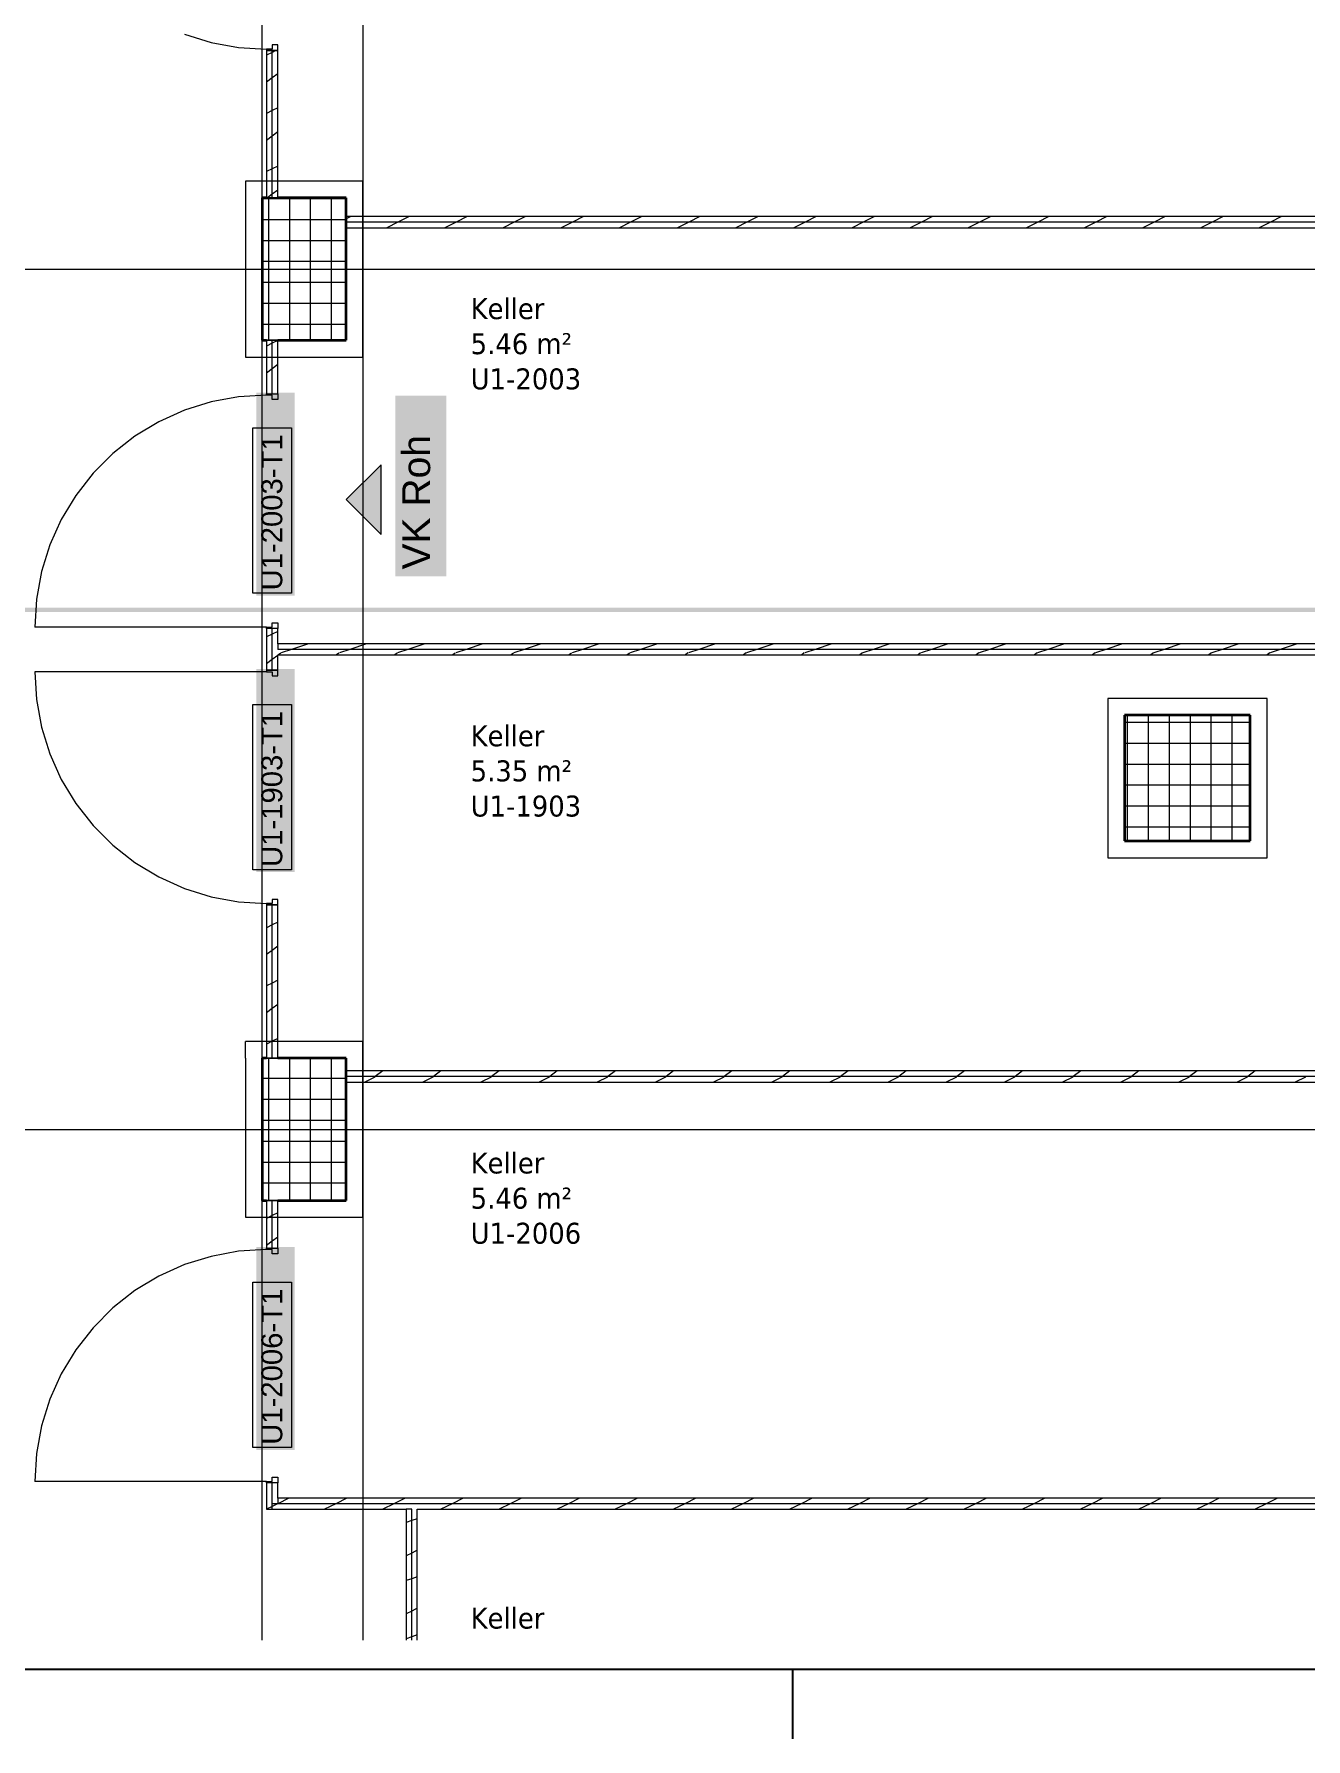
# Model space of a CAD drawing. Extents: x -1067 to 23308, y -6822 to 57810.
# Drawn here: x -71.7 to 19.3, y -179.5 to -57.4 of the extents above; entities that cross this region are included whole.
import ezdxf
from ezdxf.lldxf.tags import DXFTag

# ---------------------------------------------------------------- set-up
doc = ezdxf.new("R2010")
doc.units = 0
doc.layers.get('0').update_dxf_attribs({"lineweight": 13})
for name, color, linetype, lineweight in [('A-____-NOTE-TEXT', 7, 'Continuous', 9), ('A-AREA-____-IDEN', 7, 'Continuous', 5), ('A-DOOR-____-IDEN', 7, 'Continuous', 5), ('A-DOOR-FRAM-MCUT', 7, 'Continuous', 9), ('A-DOOR-OPNG-OTLN', 7, 'Continuous', 9), ('A-FLOR-____-OVHD', 7, 'Strichpunkt - Fein', 9), ('A-WALL-____-MCUT', 7, 'Continuous', 35), ('A-WALL-____-PATT', 7, 'Continuous', 35), ('A-WALL-FNSH-MCUT', 7, 'Continuous', 35), ('S-COLS-____-MCUT', 7, 'Continuous', 35), ('S-COLS-____-OTLN', 7, 'Continuous', 9), ('S-GRID-____-OTLN', 7, 'Continuous', 5)]:
    doc.layers.add(name, color=color, linetype=linetype, lineweight=lineweight)
doc.layers.add('A-DETL-____-OTLN', color=5, linetype='Continuous', lineweight=9, true_color=0x0000ff)
doc.layers.add('EL01_WAN_Leitung_Potentialausgleich', color=1, linetype='fein_strichliert', lineweight=13, true_color=0xff0000)
doc.styles.get("Standard").update_dxf_attribs({"font": 'arial.ttf'})
tags = doc.linetypes.add('_Rasterlinie_', pattern=[0.375, 0.2, -0.05, 0.075, -0.05]).pattern_tags.tags
tags[10:11] = [DXFTag(74, 4), DXFTag(75, 0), DXFTag(340, '0'), DXFTag(46, 1.0), DXFTag(50, 0.0), DXFTag(44, 0.0), DXFTag(45, 0.0)]
tags[8:9] = [DXFTag(74, 4), DXFTag(75, 0), DXFTag(340, '0'), DXFTag(46, 1.0), DXFTag(50, 0.0), DXFTag(44, 0.0), DXFTag(45, 0.0)]
tags[6:7] = [DXFTag(74, 4), DXFTag(75, 0), DXFTag(340, '0'), DXFTag(46, 1.0), DXFTag(50, 0.0), DXFTag(44, 0.0), DXFTag(45, 0.0)]
tags[4:5] = [DXFTag(74, 4), DXFTag(75, 0), DXFTag(340, '0'), DXFTag(46, 1.0), DXFTag(50, 0.0), DXFTag(44, 0.0), DXFTag(45, 0.0)]
tags = doc.linetypes.add('_Strichliert - Fein_', pattern=[0.15, 0.1, -0.05]).pattern_tags.tags
tags[6:7] = [DXFTag(74, 4), DXFTag(75, 0), DXFTag(340, '0'), DXFTag(46, 1.0), DXFTag(50, 0.0), DXFTag(44, 0.0), DXFTag(45, 0.0)]
tags[4:5] = [DXFTag(74, 4), DXFTag(75, 0), DXFTag(340, '0'), DXFTag(46, 1.0), DXFTag(50, 0.0), DXFTag(44, 0.0), DXFTag(45, 0.0)]
tags = doc.linetypes.add('fein_strichliert', pattern=[4, 1, -2, 1]).pattern_tags.tags
tags[8:9] = [DXFTag(74, 4), DXFTag(75, 0), DXFTag(340, '0'), DXFTag(46, 0.0), DXFTag(50, 0.0), DXFTag(44, 0.0), DXFTag(45, 0.0)]
tags[6:7] = [DXFTag(74, 4), DXFTag(75, 0), DXFTag(340, '0'), DXFTag(46, 0.0), DXFTag(50, 0.0), DXFTag(44, 0.0), DXFTag(45, 0.0)]
tags[4:5] = [DXFTag(74, 4), DXFTag(75, 0), DXFTag(340, '0'), DXFTag(46, 0.0), DXFTag(50, 0.0), DXFTag(44, 0.0), DXFTag(45, 0.0)]
tags = doc.linetypes.add('Strichpunkt - Fein', pattern=[0.2, 0.1, -0.05, 0, -0.05]).pattern_tags.tags
tags[10:11] = [DXFTag(74, 4), DXFTag(75, 0), DXFTag(340, '0'), DXFTag(46, 1.0), DXFTag(50, 0.0), DXFTag(44, 0.0), DXFTag(45, 0.0)]
tags[8:9] = [DXFTag(74, 4), DXFTag(75, 0), DXFTag(340, '0'), DXFTag(46, 1.0), DXFTag(50, 0.0), DXFTag(44, 0.0), DXFTag(45, 0.0)]
tags[6:7] = [DXFTag(74, 4), DXFTag(75, 0), DXFTag(340, '0'), DXFTag(46, 1.0), DXFTag(50, 0.0), DXFTag(44, 0.0), DXFTag(45, 0.0)]
tags[4:5] = [DXFTag(74, 4), DXFTag(75, 0), DXFTag(340, '0'), DXFTag(46, 1.0), DXFTag(50, 0.0), DXFTag(44, 0.0), DXFTag(45, 0.0)]

# ---------------------------------------------------------------- blocks, each defined once
blk = doc.blocks.new('Referenz-A0UJ2E68XE', base_point=(-1062.18, -175.86))
at = {"layer": 'A-____-NOTE-TEXT', "color": 0, "linetype": 'Continuous', "lineweight": 5, "ltscale": 0.13}
for p, q in [((-46.9, -88.23), (-49.4, -90.73)), ((-46.9, -93.23), (-46.9, -88.23)), ((-49.4, -90.73), (-46.9, -93.23))]:
    blk.add_line(p, q, dxfattribs=at)
at = {"layer": 'A-____-NOTE-TEXT', "color": 7, "linetype": 'Continuous', "lineweight": 5, "ltscale": 0.13, "true_color": 0xffffff}
for points in [[(-45.88, -96.23), (-42.21, -96.23), (-45.88, -83.28)], [(-42.21, -96.23), (-45.88, -83.28), (-42.21, -83.28)]]:
    blk.add_solid(points, dxfattribs=at)
at = {"layer": 'A-____-NOTE-TEXT', "color": 0, "linetype": 'Continuous', "lineweight": 5, "ltscale": 0.13}
for points in [[(-49.4, -90.73), (-46.9, -90.73), (-46.9, -88.23)], [(-46.9, -93.23), (-46.9, -90.73), (-49.4, -90.73)]]:
    blk.add_solid(points, dxfattribs=at)
at = {"layer": 'A-DETL-____-OTLN', "color": 0, "linetype": '_Strichliert - Fein_', "ltscale": 0.13}
blk.add_line((-56.6, -130.72), (-56.6, -129.52), dxfattribs=at)
at = {"layer": 'A-DOOR-____-IDEN', "color": 0, "linetype": 'Continuous', "ltscale": 0.13}
for p, q in [((-56.09, -97.43), (-56.09, -85.59)), ((-56.09, -85.59), (-53.31, -85.59)), ((-53.31, -85.59), (-53.31, -97.43)), ((-53.31, -97.43), (-56.09, -97.43)), ((-56.09, -117.23), (-56.09, -105.39)), ((-56.09, -105.39), (-53.31, -105.39)), ((-53.31, -105.39), (-53.31, -117.23)), ((-53.31, -117.23), (-56.09, -117.23)), ((-56.09, -158.61), (-56.09, -146.77)), ((-56.09, -146.77), (-53.31, -146.77)), ((-53.31, -146.77), (-53.31, -158.61)), ((-53.31, -158.61), (-56.09, -158.61))]:
    blk.add_line(p, q, dxfattribs=at)
at = {"layer": 'A-DOOR-____-IDEN', "color": 7, "linetype": 'Continuous', "ltscale": 0.13, "true_color": 0xffffff}
for points in [[(-55.84, -97.6), (-53.09, -97.6), (-55.84, -83.06)], [(-53.09, -97.6), (-55.84, -83.06), (-53.09, -83.06)], [(-55.84, -117.4), (-53.09, -117.4), (-55.84, -102.86)], [(-53.09, -117.4), (-55.84, -102.86), (-53.09, -102.86)], [(-55.84, -158.78), (-53.09, -158.78), (-55.84, -144.24)], [(-53.09, -158.78), (-55.84, -144.24), (-53.09, -144.24)]]:
    blk.add_solid(points, dxfattribs=at)
at = {"layer": 'A-DOOR-FRAM-MCUT', "color": 0, "linetype": 'Continuous', "ltscale": 0.13}
for p, q in [((-55.1, -58.47), (-55.1, -58.57)), ((-54.7, -58.47), (-55.1, -58.47)), ((-55.1, -58.57), (-54.3, -58.57)), ((-54.3, -58.17), (-54.7, -58.17)), ((-54.7, -58.17), (-54.7, -58.47)), ((-54.3, -58.57), (-54.3, -58.17)), ((-55.1, -83.15), (-54.3, -83.15)), ((-55.1, -83.25), (-55.1, -83.15)), ((-54.7, -83.25), (-55.1, -83.25)), ((-54.7, -83.55), (-54.7, -83.25)), ((-54.3, -83.55), (-54.7, -83.55)), ((-54.3, -83.15), (-54.3, -83.55)), ((-55.1, -99.85), (-54.7, -99.85)), ((-55.1, -99.95), (-55.1, -99.85)), ((-54.3, -99.95), (-55.1, -99.95)), ((-54.7, -99.55), (-54.3, -99.55)), ((-54.7, -99.85), (-54.7, -99.55)), ((-54.3, -99.55), (-54.3, -99.95)), ((-55.1, -102.95), (-55.1, -103.05)), ((-54.3, -102.95), (-55.1, -102.95)), ((-55.1, -103.05), (-54.7, -103.05)), ((-54.7, -103.05), (-54.7, -103.35)), ((-54.7, -103.35), (-54.3, -103.35)), ((-54.3, -103.35), (-54.3, -102.95)), ((-54.3, -119.35), (-54.7, -119.35)), ((-54.7, -119.35), (-54.7, -119.65)), ((-54.3, -119.75), (-54.3, -119.35)), ((-55.1, -119.65), (-55.1, -119.75)), ((-54.7, -119.65), (-55.1, -119.65)), ((-55.1, -119.75), (-54.3, -119.75)), ((-55.1, -144.33), (-54.3, -144.33)), ((-55.1, -144.43), (-55.1, -144.33)), ((-54.7, -144.43), (-55.1, -144.43)), ((-54.7, -144.73), (-54.7, -144.43)), ((-54.3, -144.73), (-54.7, -144.73)), ((-54.3, -144.33), (-54.3, -144.73)), ((-55.1, -161.03), (-54.7, -161.03)), ((-55.1, -161.13), (-55.1, -161.03)), ((-54.3, -161.13), (-55.1, -161.13)), ((-54.7, -160.73), (-54.3, -160.73)), ((-54.7, -161.03), (-54.7, -160.73)), ((-54.3, -160.73), (-54.3, -161.13))]:
    blk.add_line(p, q, dxfattribs=at)
at = {"layer": 'A-DOOR-OPNG-OTLN', "color": 0, "linetype": 'Continuous', "ltscale": 0.13}
for p, q in [((-60.98, -57.39), (-59.07, -57.99)), ((-59.07, -57.99), (-57.1, -58.35)), ((-57.1, -58.35), (-55.1, -58.47)), ((-59.07, -83.73), (-60.98, -84.33)), ((-57.1, -83.37), (-59.07, -83.73)), ((-55.1, -83.25), (-57.1, -83.37)), ((-62.81, -85.15), (-64.53, -86.19)), ((-60.98, -84.33), (-62.81, -85.15)), ((-64.53, -86.19), (-66.1, -87.43)), ((-66.1, -87.43), (-67.52, -88.84)), ((-67.52, -88.84), (-68.76, -90.42)), ((-68.76, -90.42), (-69.8, -92.14)), ((-69.8, -92.14), (-70.62, -93.97)), ((-70.62, -93.97), (-71.21, -95.88)), ((-71.21, -95.88), (-71.58, -97.85)), ((-71.58, -97.85), (-71.7, -99.85)), ((-55.1, -99.85), (-71.7, -99.85)), ((-55.1, -103.05), (-71.7, -103.05)), ((-71.7, -103.05), (-71.58, -105.05)), ((-71.58, -105.05), (-71.21, -107.02)), ((-71.21, -107.02), (-70.62, -108.94)), ((-70.62, -108.94), (-69.8, -110.77)), ((-69.8, -110.77), (-68.76, -112.48)), ((-68.76, -112.48), (-67.52, -114.06)), ((-67.52, -114.06), (-66.1, -115.48)), ((-66.1, -115.48), (-64.53, -116.71)), ((-64.53, -116.71), (-62.81, -117.75)), ((-62.81, -117.75), (-60.98, -118.57)), ((-60.98, -118.57), (-59.07, -119.17)), ((-59.07, -119.17), (-57.1, -119.53)), ((-57.1, -119.53), (-55.1, -119.65)), ((-59.07, -144.92), (-60.98, -145.51)), ((-57.1, -144.55), (-59.07, -144.92)), ((-55.1, -144.43), (-57.1, -144.55)), ((-62.81, -146.33), (-64.53, -147.37)), ((-60.98, -145.51), (-62.81, -146.33)), ((-64.53, -147.37), (-66.1, -148.61)), ((-66.1, -148.61), (-67.52, -150.03)), ((-67.52, -150.03), (-68.76, -151.6)), ((-68.76, -151.6), (-69.8, -153.32)), ((-69.8, -153.32), (-70.62, -155.15)), ((-70.62, -155.15), (-71.21, -157.06)), ((-71.21, -157.06), (-71.58, -159.03)), ((-71.58, -159.03), (-71.7, -161.03)), ((-55.1, -161.03), (-71.7, -161.03))]:
    blk.add_line(p, q, dxfattribs=at)
at = {"layer": 'A-FLOR-____-OVHD', "color": 0, "linetype": 'Strichpunkt - Fein', "ltscale": 0.13}
for p, q in [((-48.2, 288.58), (-48.2, -172.39)), ((-48.2, -67.92), (-56.6, -67.92)), ((-56.6, -67.92), (-56.6, -80.52)), ((-48.2, -80.52), (-48.2, -67.92)), ((-56.6, -80.52), (-48.2, -80.52)), ((16.55, -104.97), (5.15, -104.97)), ((5.15, -104.97), (5.15, -116.37)), ((16.55, -116.37), (16.55, -104.97)), ((5.15, -116.37), (16.55, -116.37)), ((-48.2, -129.52), (-56.6, -129.52)), ((-48.2, -142.12), (-48.2, -129.52)), ((-56.6, -130.72), (-56.6, -142.12)), ((-56.6, -142.12), (-48.2, -142.12))]:
    blk.add_line(p, q, dxfattribs=at)
at = {"layer": 'A-WALL-____-MCUT', "color": 0, "linetype": 'Continuous', "lineweight": 9, "ltscale": 0.13}
for p, q in [((-54.7, -69.12), (-54.7, -58.57)), ((-55.1, -69.12), (-54.3, -69.12)), ((100.1, -70.86), (-49.4, -70.86)), ((-54.3, -79.32), (-55.1, -79.32)), ((-54.7, -83.15), (-54.7, -79.32)), ((-54.7, -102.95), (-54.7, -99.95)), ((-54.3, -101.05), (-54.3, -101.45)), ((100.1, -101.45), (-54.3, -101.45)), ((-54.7, -130.72), (-54.7, -119.75)), ((-55.1, -130.72), (-54.3, -130.72)), ((100.1, -132.04), (-49.4, -132.04)), ((-54.3, -140.92), (-55.1, -140.92)), ((-54.7, -144.33), (-54.7, -140.92)), ((-54.7, -163.03), (-54.7, -161.13)), ((-54.3, -162.23), (-54.3, -162.63)), ((100.1, -162.63), (-54.7, -162.63)), ((-44.7, -163.03), (-45.1, -163.03)), ((-44.7, -172.39), (-44.7, -163.03))]:
    blk.add_line(p, q, dxfattribs=at)
at = {"layer": 'A-WALL-____-PATT', "color": 0, "linetype": 'Continuous', "lineweight": 9, "ltscale": 0.13}
for p, q in [((-54.42, -58.57), (-54.7, -58.71)), ((-54.7, -58.71), (-55.1, -58.91)), ((-54.7, -60.53), (-55.1, -60.83)), ((-54.3, -60.23), (-54.7, -60.53)), ((-54.7, -62.87), (-55.1, -63.07)), ((-54.3, -62.67), (-54.7, -62.87)), ((-54.7, -64.7), (-55.1, -65)), ((-54.3, -64.4), (-54.7, -64.7)), ((-54.7, -67.04), (-55.1, -67.24)), ((-54.3, -66.84), (-54.7, -67.04)), ((-54.7, -68.86), (-55.04, -69.12)), ((-54.3, -68.56), (-54.7, -68.86)), ((-49.05, -70.46), (-49.4, -70.63)), ((-44.89, -70.46), (-45.69, -70.86)), ((-40.72, -70.46), (-41.52, -70.86)), ((-36.56, -70.46), (-37.36, -70.86)), ((-32.39, -70.46), (-33.19, -70.86)), ((-28.23, -70.46), (-29.03, -70.86)), ((-24.06, -70.46), (-24.86, -70.86)), ((-19.9, -70.46), (-20.7, -70.86)), ((-15.73, -70.46), (-16.53, -70.86)), ((-11.57, -70.46), (-12.37, -70.86)), ((-7.4, -70.46), (-8.2, -70.86)), ((-3.24, -70.46), (-4.04, -70.86)), ((0.93, -70.46), (0.13, -70.86)), ((5.09, -70.46), (4.29, -70.86)), ((9.26, -70.46), (8.46, -70.86)), ((13.42, -70.46), (12.62, -70.86)), ((17.59, -70.46), (16.79, -70.86)), ((-45.69, -70.86), (-46.49, -71.26)), ((-41.52, -70.86), (-42.32, -71.26)), ((-37.36, -70.86), (-38.16, -71.26)), ((-33.19, -70.86), (-33.99, -71.26)), ((-29.03, -70.86), (-29.83, -71.26)), ((-24.86, -70.86), (-25.66, -71.26)), ((-20.7, -70.86), (-21.5, -71.26)), ((-16.53, -70.86), (-17.33, -71.26)), ((-12.37, -70.86), (-13.17, -71.26)), ((-8.2, -70.86), (-9, -71.26)), ((-4.04, -70.86), (-4.84, -71.26)), ((0.13, -70.86), (-0.67, -71.26)), ((4.29, -70.86), (3.49, -71.26)), ((8.46, -70.86), (7.66, -71.26)), ((12.62, -70.86), (11.82, -71.26)), ((16.79, -70.86), (15.99, -71.26)), ((-54.3, -79.33), (-54.7, -79.53)), ((-54.7, -79.53), (-55.1, -79.73)), ((-54.7, -81.36), (-55.1, -81.66)), ((-54.3, -81.06), (-54.7, -81.36)), ((-54.7, -100.36), (-55.1, -100.56)), ((-54.3, -100.16), (-54.7, -100.36)), ((-52.1, -101.05), (-53.3, -101.45)), ((-47.93, -101.05), (-49.13, -101.45)), ((-43.77, -101.05), (-44.97, -101.45)), ((-39.6, -101.05), (-40.8, -101.45)), ((-35.44, -101.05), (-36.64, -101.45)), ((-31.27, -101.05), (-32.47, -101.45)), ((-27.11, -101.05), (-28.31, -101.45)), ((-22.94, -101.05), (-24.14, -101.45)), ((-18.78, -101.05), (-19.98, -101.45)), ((-14.61, -101.05), (-15.81, -101.45)), ((-10.45, -101.05), (-11.65, -101.45)), ((-6.28, -101.05), (-7.48, -101.45)), ((-2.12, -101.05), (-3.32, -101.45)), ((2.05, -101.05), (0.85, -101.45)), ((6.21, -101.05), (5.01, -101.45)), ((10.38, -101.05), (9.18, -101.45)), ((14.54, -101.05), (13.34, -101.45)), ((18.7, -101.05), (17.5, -101.45)), ((-54.7, -102.18), (-55.1, -102.48)), ((-54.3, -101.88), (-54.7, -102.18)), ((-54.07, -101.72), (-54.25, -101.85)), ((-53.3, -101.45), (-54.04, -101.7)), ((-49.91, -101.72), (-50.09, -101.85)), ((-49.13, -101.45), (-49.87, -101.7)), ((-45.74, -101.72), (-45.92, -101.85)), ((-44.97, -101.45), (-45.71, -101.7)), ((-41.58, -101.72), (-41.76, -101.85)), ((-40.8, -101.45), (-41.54, -101.7)), ((-37.41, -101.72), (-37.59, -101.85)), ((-36.64, -101.45), (-37.38, -101.7)), ((-33.25, -101.72), (-33.43, -101.85)), ((-32.47, -101.45), (-33.21, -101.7)), ((-29.08, -101.72), (-29.26, -101.85)), ((-28.31, -101.45), (-29.05, -101.7)), ((-24.92, -101.71), (-25.1, -101.85)), ((-24.14, -101.45), (-24.88, -101.7)), ((-20.75, -101.71), (-20.93, -101.85)), ((-19.98, -101.45), (-20.72, -101.7)), ((-16.59, -101.71), (-16.77, -101.85)), ((-15.81, -101.45), (-16.55, -101.7)), ((-12.42, -101.71), (-12.6, -101.85)), ((-11.65, -101.45), (-12.39, -101.7)), ((-8.26, -101.71), (-8.44, -101.85)), ((-7.48, -101.45), (-8.22, -101.7)), ((-4.09, -101.71), (-4.27, -101.85)), ((-3.32, -101.45), (-4.06, -101.7)), ((0.08, -101.71), (-0.11, -101.85)), ((0.85, -101.45), (0.11, -101.7)), ((4.24, -101.71), (4.06, -101.85)), ((5.01, -101.45), (4.27, -101.7)), ((8.41, -101.71), (8.22, -101.85)), ((9.18, -101.45), (8.44, -101.7)), ((12.57, -101.71), (12.39, -101.85)), ((13.34, -101.45), (12.6, -101.7)), ((16.74, -101.71), (16.55, -101.85)), ((17.5, -101.45), (16.77, -101.7)), ((-54.7, -121.18), (-55.1, -121.38)), ((-54.3, -120.98), (-54.7, -121.18)), ((-54.7, -123.01), (-55.1, -123.31)), ((-54.3, -122.71), (-54.7, -123.01)), ((-54.7, -125.35), (-55.1, -125.55)), ((-54.3, -125.15), (-54.7, -125.35)), ((-54.3, -126.87), (-54.7, -127.17)), ((-54.7, -127.17), (-55.1, -127.47)), ((-54.3, -129.31), (-54.7, -129.51)), ((-54.7, -129.51), (-55.1, -129.71)), ((-46.77, -131.64), (-47.31, -132.04)), ((-42.61, -131.64), (-43.14, -132.04)), ((-38.44, -131.64), (-38.98, -132.04)), ((-34.28, -131.64), (-34.81, -132.04)), ((-30.11, -131.64), (-30.65, -132.04)), ((-25.95, -131.64), (-26.48, -132.04)), ((-21.78, -131.64), (-22.32, -132.04)), ((-17.62, -131.64), (-18.15, -132.04)), ((-13.45, -131.64), (-13.99, -132.04)), ((-9.29, -131.64), (-9.82, -132.04)), ((-5.12, -131.64), (-5.66, -132.04)), ((-0.96, -131.64), (-1.49, -132.04)), ((3.21, -131.64), (2.67, -132.04)), ((7.37, -131.64), (6.84, -132.04)), ((11.54, -131.64), (11, -132.04)), ((15.7, -131.64), (15.17, -132.04)), ((-47.34, -132.08), (-48.07, -132.44)), ((-47.31, -132.04), (-47.41, -132.12)), ((-43.18, -132.08), (-43.9, -132.44)), ((-43.14, -132.04), (-43.24, -132.12)), ((-39.01, -132.08), (-39.74, -132.44)), ((-38.98, -132.04), (-39.08, -132.12)), ((-34.85, -132.08), (-35.57, -132.44)), ((-34.81, -132.04), (-34.91, -132.12)), ((-30.68, -132.08), (-31.41, -132.44)), ((-30.65, -132.04), (-30.74, -132.12)), ((-26.52, -132.08), (-27.24, -132.44)), ((-26.48, -132.04), (-26.58, -132.12)), ((-22.35, -132.08), (-23.08, -132.44)), ((-22.32, -132.04), (-22.41, -132.12)), ((-18.19, -132.08), (-18.91, -132.44)), ((-18.15, -132.04), (-18.25, -132.12)), ((-14.02, -132.08), (-14.75, -132.44)), ((-13.99, -132.04), (-14.08, -132.12)), ((-9.86, -132.08), (-10.58, -132.44)), ((-9.82, -132.04), (-9.92, -132.12)), ((-5.69, -132.08), (-6.42, -132.44)), ((-5.66, -132.04), (-5.75, -132.12)), ((-1.53, -132.08), (-2.25, -132.44)), ((-1.49, -132.04), (-1.59, -132.12)), ((2.64, -132.08), (1.91, -132.44)), ((2.67, -132.04), (2.58, -132.11)), ((6.8, -132.08), (6.08, -132.44)), ((6.84, -132.04), (6.74, -132.11)), ((10.97, -132.08), (10.24, -132.44)), ((11, -132.04), (10.91, -132.11)), ((15.13, -132.08), (14.41, -132.44)), ((15.17, -132.04), (15.07, -132.11)), ((19.3, -132.08), (18.57, -132.44)), ((19.33, -132.04), (19.24, -132.11)), ((-54.7, -142), (-55.1, -142.2)), ((-54.3, -141.8), (-54.7, -142)), ((-54.7, -143.83), (-55.1, -144.13)), ((-54.3, -143.53), (-54.7, -143.83)), ((-53.51, -162.23), (-54.3, -162.63)), ((-49.34, -162.23), (-50.14, -162.63)), ((-45.18, -162.23), (-45.98, -162.63)), ((-41.01, -162.23), (-41.81, -162.63)), ((-36.85, -162.23), (-37.65, -162.63)), ((-32.68, -162.23), (-33.48, -162.63)), ((-28.52, -162.23), (-29.32, -162.63)), ((-24.35, -162.23), (-25.15, -162.63)), ((-20.19, -162.23), (-20.99, -162.63)), ((-16.02, -162.23), (-16.82, -162.63)), ((-11.86, -162.23), (-12.66, -162.63)), ((-7.69, -162.23), (-8.49, -162.63)), ((-3.53, -162.23), (-4.33, -162.63)), ((0.64, -162.23), (-0.16, -162.63)), ((4.8, -162.23), (4, -162.63)), ((8.97, -162.23), (8.17, -162.63)), ((13.13, -162.23), (12.33, -162.63)), ((17.3, -162.23), (16.5, -162.63)), ((-54.7, -162.83), (-55.1, -163.03)), ((-54.31, -162.63), (-54.7, -162.83)), ((-54.3, -162.63), (-54.31, -162.63)), ((-50.14, -162.63), (-50.94, -163.03)), ((-45.98, -162.63), (-46.78, -163.03)), ((-41.81, -162.63), (-42.61, -163.03)), ((-37.65, -162.63), (-38.45, -163.03)), ((-33.48, -162.63), (-34.28, -163.03)), ((-29.32, -162.63), (-30.12, -163.03)), ((-25.15, -162.63), (-25.95, -163.03)), ((-20.99, -162.63), (-21.79, -163.03)), ((-16.82, -162.63), (-17.62, -163.03)), ((-12.66, -162.63), (-13.46, -163.03)), ((-8.49, -162.63), (-9.29, -163.03)), ((-4.33, -162.63), (-5.13, -163.03)), ((-0.16, -162.63), (-0.96, -163.03)), ((4, -162.63), (3.2, -163.03)), ((8.17, -162.63), (7.37, -163.03)), ((12.33, -162.63), (11.53, -163.03)), ((16.5, -162.63), (15.7, -163.03)), ((-44.7, -163.83), (-45.1, -163.97)), ((-44.3, -163.7), (-44.7, -163.83)), ((-44.3, -165.96), (-44.7, -166.16)), ((-44.7, -166.16), (-45.1, -166.36)), ((-44.7, -168), (-45.1, -168.13)), ((-44.3, -167.86), (-44.7, -168)), ((-44.7, -170.32), (-45.1, -170.52)), ((-44.3, -170.12), (-44.7, -170.32)), ((-44.3, -172.03), (-44.7, -172.16)), ((-44.7, -172.16), (-45.1, -172.3))]:
    blk.add_line(p, q, dxfattribs=at)
at = {"layer": 'A-WALL-FNSH-MCUT', "color": 0, "linetype": 'Continuous', "lineweight": 9, "ltscale": 0.13}
for p, q in [((-55.1, -58.57), (-55.1, -69.12)), ((-54.3, -58.57), (-55.1, -58.57)), ((-54.3, -69.12), (-54.3, -58.57)), ((100.1, -70.46), (-49.4, -70.46)), ((-49.4, -70.46), (-49.4, -71.26)), ((-49.4, -71.26), (100.1, -71.26)), ((-55.1, -79.32), (-55.1, -83.15)), ((-54.3, -83.15), (-54.3, -79.32)), ((-55.1, -83.15), (-54.3, -83.15)), ((-55.1, -99.95), (-55.1, -102.95)), ((-54.3, -99.95), (-55.1, -99.95)), ((-54.3, -101.05), (-54.3, -99.95)), ((100.1, -101.05), (-54.3, -101.05)), ((-54.3, -102.95), (-54.3, -101.85)), ((-54.3, -101.85), (100.1, -101.85)), ((-55.1, -102.95), (-54.3, -102.95)), ((-55.1, -119.75), (-55.1, -130.72)), ((-54.3, -119.75), (-55.1, -119.75)), ((-54.3, -130.72), (-54.3, -119.75)), ((100.1, -131.64), (-49.4, -131.64)), ((-49.4, -131.64), (-49.4, -132.44)), ((-49.4, -132.44), (100.1, -132.44)), ((-55.1, -140.92), (-55.1, -144.33)), ((-54.3, -144.33), (-54.3, -140.92)), ((-55.1, -144.33), (-54.3, -144.33)), ((-55.1, -161.13), (-55.1, -163.03)), ((-54.3, -161.13), (-55.1, -161.13)), ((-54.3, -162.23), (-54.3, -161.13)), ((100.1, -162.23), (-54.3, -162.23)), ((-55.1, -163.03), (-45.1, -163.03)), ((-45.1, -163.03), (-45.1, -172.39)), ((-44.3, -163.03), (100.1, -163.03)), ((-44.3, -172.39), (-44.3, -163.03))]:
    blk.add_line(p, q, dxfattribs=at)
at = {"layer": 'S-COLS-____-MCUT', "color": 0, "linetype": 'Continuous', "ltscale": 0.35}
for p, q in [((-55.1, -69.12), (-55.4, -69.12)), ((-55.4, -69.12), (-55.4, -79.32)), ((-49.4, -69.12), (-54.3, -69.12)), ((-49.4, -79.32), (-49.4, -69.12)), ((-55.4, -79.32), (-55.1, -79.32)), ((-54.3, -79.32), (-49.4, -79.32)), ((6.35, -106.17), (6.35, -115.17)), ((15.35, -106.17), (6.35, -106.17)), ((15.35, -115.17), (15.35, -106.17)), ((6.35, -115.17), (15.35, -115.17)), ((-55.1, -130.72), (-55.4, -130.72)), ((-55.4, -130.72), (-55.4, -140.92)), ((-49.4, -130.72), (-54.3, -130.72)), ((-49.4, -140.92), (-49.4, -130.72)), ((-55.4, -140.92), (-55.1, -140.92)), ((-54.3, -140.92), (-49.4, -140.92))]:
    blk.add_line(p, q, dxfattribs=at)
at = {"layer": 'S-COLS-____-OTLN', "color": 0, "linetype": 'Continuous', "ltscale": 0.13}
for p, q in [((-55.4, -69.16), (-49.4, -69.16)), ((-54.7, -69.12), (-55.1, -69.12)), ((-54.94, -79.32), (-54.94, -69.12)), ((-54.3, -69.12), (-54.7, -69.12)), ((-53.44, -79.32), (-53.44, -69.12)), ((-51.94, -79.32), (-51.94, -69.12)), ((-50.44, -79.32), (-50.44, -69.12)), ((-55.4, -70.66), (-49.4, -70.66)), ((-55.4, -72.16), (-49.4, -72.16)), ((-55.4, -73.66), (-49.4, -73.66)), ((-55.4, -75.16), (-49.4, -75.16)), ((-55.4, -76.66), (-49.4, -76.66)), ((-55.4, -78.16), (-49.4, -78.16)), ((-55.1, -79.32), (-54.7, -79.32)), ((-54.7, -79.32), (-54.3, -79.32)), ((6.56, -115.17), (6.56, -106.17)), ((8.06, -115.17), (8.06, -106.17)), ((9.56, -115.17), (9.56, -106.17)), ((11.06, -115.17), (11.06, -106.17)), ((12.56, -115.17), (12.56, -106.17)), ((14.06, -115.17), (14.06, -106.17)), ((6.35, -106.66), (15.35, -106.66)), ((6.35, -108.16), (15.35, -108.16)), ((6.35, -109.66), (15.35, -109.66)), ((6.35, -111.16), (15.35, -111.16)), ((6.35, -112.66), (15.35, -112.66)), ((6.35, -114.16), (15.35, -114.16)), ((-54.7, -130.72), (-55.1, -130.72)), ((-54.94, -140.92), (-54.94, -130.72)), ((-54.3, -130.72), (-54.7, -130.72)), ((-53.44, -140.92), (-53.44, -130.72)), ((-51.94, -140.92), (-51.94, -130.72)), ((-50.44, -140.92), (-50.44, -130.72)), ((-55.4, -132.16), (-49.4, -132.16)), ((-55.4, -133.66), (-49.4, -133.66)), ((-55.4, -135.16), (-49.4, -135.16)), ((-55.4, -136.66), (-49.4, -136.66)), ((-55.4, -138.16), (-49.4, -138.16)), ((-55.4, -139.66), (-49.4, -139.66)), ((-55.1, -140.92), (-54.7, -140.92)), ((-54.7, -140.92), (-54.3, -140.92))]:
    blk.add_line(p, q, dxfattribs=at)
at = {"layer": 'S-GRID-____-OTLN', "color": 0, "linetype": '_Rasterlinie_', "ltscale": 0.13}
for p, q in [((-55.4, -172.39), (-55.4, 546.38)), ((-115.53, -74.22), (198.84, -74.22)), ((-117.1, -135.82), (198.84, -135.82))]:
    blk.add_line(p, q, dxfattribs=at)
at = {"layer": 'A-____-NOTE-TEXT', "color": 0, "linetype": 'Continuous', "lineweight": 5, "ltscale": 0.13, "insert": (-45.38, -95.73), "char_height": 2, "attachment_point": 1, "rotation": 90}
blk.add_mtext('{\\fArial;VK Roh}', dxfattribs=at)
at = {"layer": 'A-AREA-____-IDEN', "color": 0, "linetype": 'Continuous', "ltscale": 0.13, "char_height": 1.5, "attachment_point": 1}
for s, insert in [('{\\W0.9;\\fVerdana;Keller}', (-40.48, -76.3)), ('{\\W0.9;\\fVerdana;5.46 m²}', (-40.48, -78.81)), ('{\\W0.9;\\fVerdana;U1-2003}', (-40.48, -81.33)), ('{\\W0.9;\\fVerdana;Keller}', (-40.48, -106.89)), ('{\\W0.9;\\fVerdana;5.35 m²}', (-40.48, -109.4)), ('{\\W0.9;\\fVerdana;U1-1903}', (-40.48, -111.92)), ('{\\W0.9;\\fVerdana;Keller}', (-40.48, -137.48)), ('{\\W0.9;\\fVerdana;5.46 m²}', (-40.48, -140)), ('{\\W0.9;\\fVerdana;U1-2006}', (-40.48, -142.51)), ('{\\W0.9;\\fVerdana;Keller}', (-40.48, -170.07))]:
    blk.add_mtext(s, dxfattribs=dict(at, insert=insert))
at = {"layer": 'A-DOOR-____-IDEN', "color": 0, "linetype": 'Continuous', "ltscale": 0.13, "char_height": 1.5, "attachment_point": 1, "rotation": 90}
for s, insert in [('{\\fArial;U1-2003-T1}', (-55.47, -97.23)), ('{\\fArial;U1-1903-T1}', (-55.47, -117.03)), ('{\\fArial;U1-2006-T1}', (-55.47, -158.41))]:
    blk.add_mtext(s, dxfattribs=dict(at, insert=insert))

msp = doc.modelspace()

# ---------------------------------------------------------------- linework, layer by layer
at = {"color": 0, "linetype": 'ByBlock', "lineweight": -2, "ltscale": 0.13}
for p, q in [((-1062.42, -174.47), (607.58, -174.47)), ((-17.42, -174.47), (-17.42, -179.47))]:
    msp.add_line(p, q, dxfattribs=at)
at = {"layer": 'EL01_WAN_Leitung_Potentialausgleich', "linetype": 'ByBlock', "ltscale": 0.13}
for points in [[(198.84, -98.77), (-988.14, -98.77), (198.84, -98.47)], [(-988.14, -98.77), (198.84, -98.47), (-988.14, -98.47)], [(198.84, -98.47), (-988.14, -98.47), (-988.14, -98.47)], [(198.84, -98.77), (198.84, -98.77), (-988.14, -98.77)]]:
    msp.add_solid(points, dxfattribs=at)

# ---------------------------------------------------------------- block references
at = {"color": 9, "lineweight": 25, "ltscale": 0.25, "true_color": 0xc0c0c0}
msp.add_blockref('Referenz-A0UJ2E68XE', (-1062.18, -175.86), dxfattribs=at)

doc.saveas('drawing.dxf')
